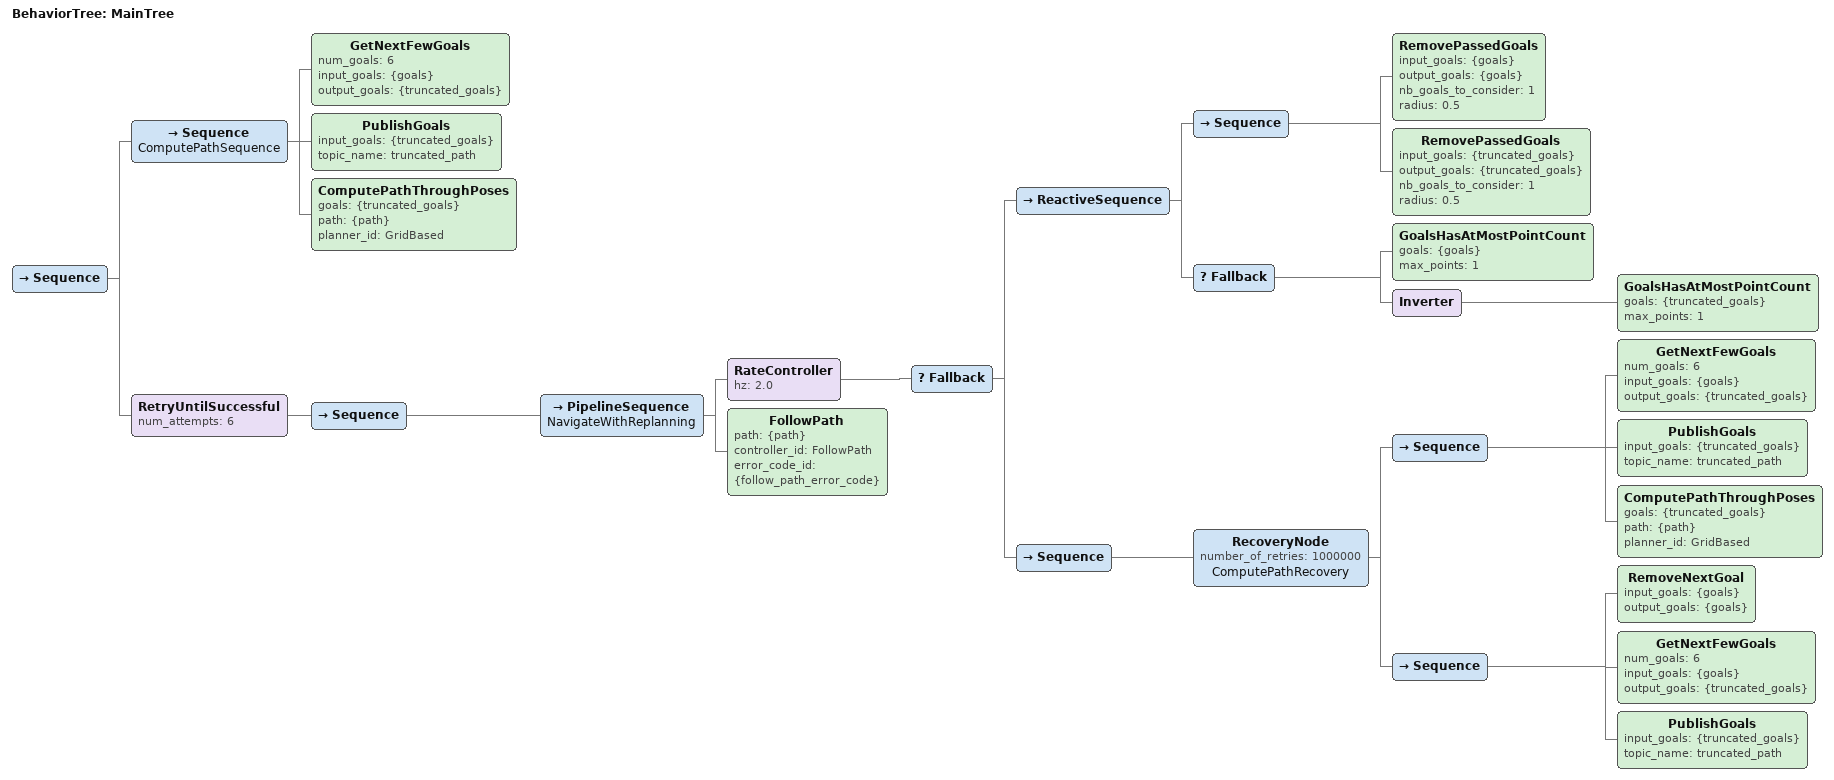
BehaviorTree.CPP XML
<root BTCPP_format="4" main_tree_to_execute="MainTree">
  <BehaviorTree ID="MainTree">

    <Sequence>
      <Sequence name="ComputePathSequence">
        <GetNextFewGoals num_goals="6" input_goals="{goals}" output_goals="{truncated_goals}"/>
        <PublishGoals input_goals="{truncated_goals}" topic_name= "truncated_path"/>
        <ComputePathThroughPoses goals="{truncated_goals}" path="{path}" planner_id="GridBased"/>
      </Sequence>

      <RetryUntilSuccessful num_attempts="6">
        <Sequence>

          <PipelineSequence name="NavigateWithReplanning">

             <!-- Jesli to sie nie powiedzie to zatrzyman nawigacje -->

            <RateController hz="2.0">
            <Fallback>
                <ReactiveSequence>
                    <Sequence>
                      <RemovePassedGoals input_goals="{goals}" output_goals="{goals}" nb_goals_to_consider = "1" radius="0.5"/>
                      <RemovePassedGoals input_goals="{truncated_goals}" output_goals="{truncated_goals}" nb_goals_to_consider = "1" radius="0.5"/>
                    </Sequence>
                    <!-- Remove goals which robot could not get with correct orientation but it is very close to that goals -->

                    <Fallback>
                      <!-- Truncated goals wymaga bycia zaktualizowanym po usunieciu passed goasl i goals in cilison-->
                      <GoalsHasAtMostPointCount goals="{goals}" max_points="1"/>
                      <Inverter>
                        <GoalsHasAtMostPointCount goals="{truncated_goals}" max_points="1"/>
                      </Inverter>
                    </Fallback>

                </ReactiveSequence>
                <Sequence>

                  <RecoveryNode number_of_retries="1000000" name="ComputePathRecovery">
                      <Sequence>
                          <GetNextFewGoals num_goals="6" input_goals="{goals}" output_goals="{truncated_goals}"/>
                          <PublishGoals input_goals="{truncated_goals}" topic_name= "truncated_path"/>
                          <ComputePathThroughPoses goals="{truncated_goals}" path="{path}" planner_id="GridBased"/>
                      </Sequence>
                      <Sequence>
                        <RemoveNextGoal input_goals="{goals}" output_goals="{goals}"/>
                        <GetNextFewGoals num_goals="6" input_goals="{goals}" output_goals="{truncated_goals}"/>
                        <PublishGoals input_goals="{truncated_goals}" topic_name= "truncated_path"/>
                      </Sequence>
                  </RecoveryNode>
                </Sequence>
            </Fallback>
            </RateController>

            <FollowPath path="{path}"
                            controller_id="FollowPath"
                            error_code_id="{follow_path_error_code}"/>

          </PipelineSequence>
        </Sequence>

          <!--Back up without collision checking-->
      </RetryUntilSuccessful>
    </Sequence>
  </BehaviorTree>
</root>
